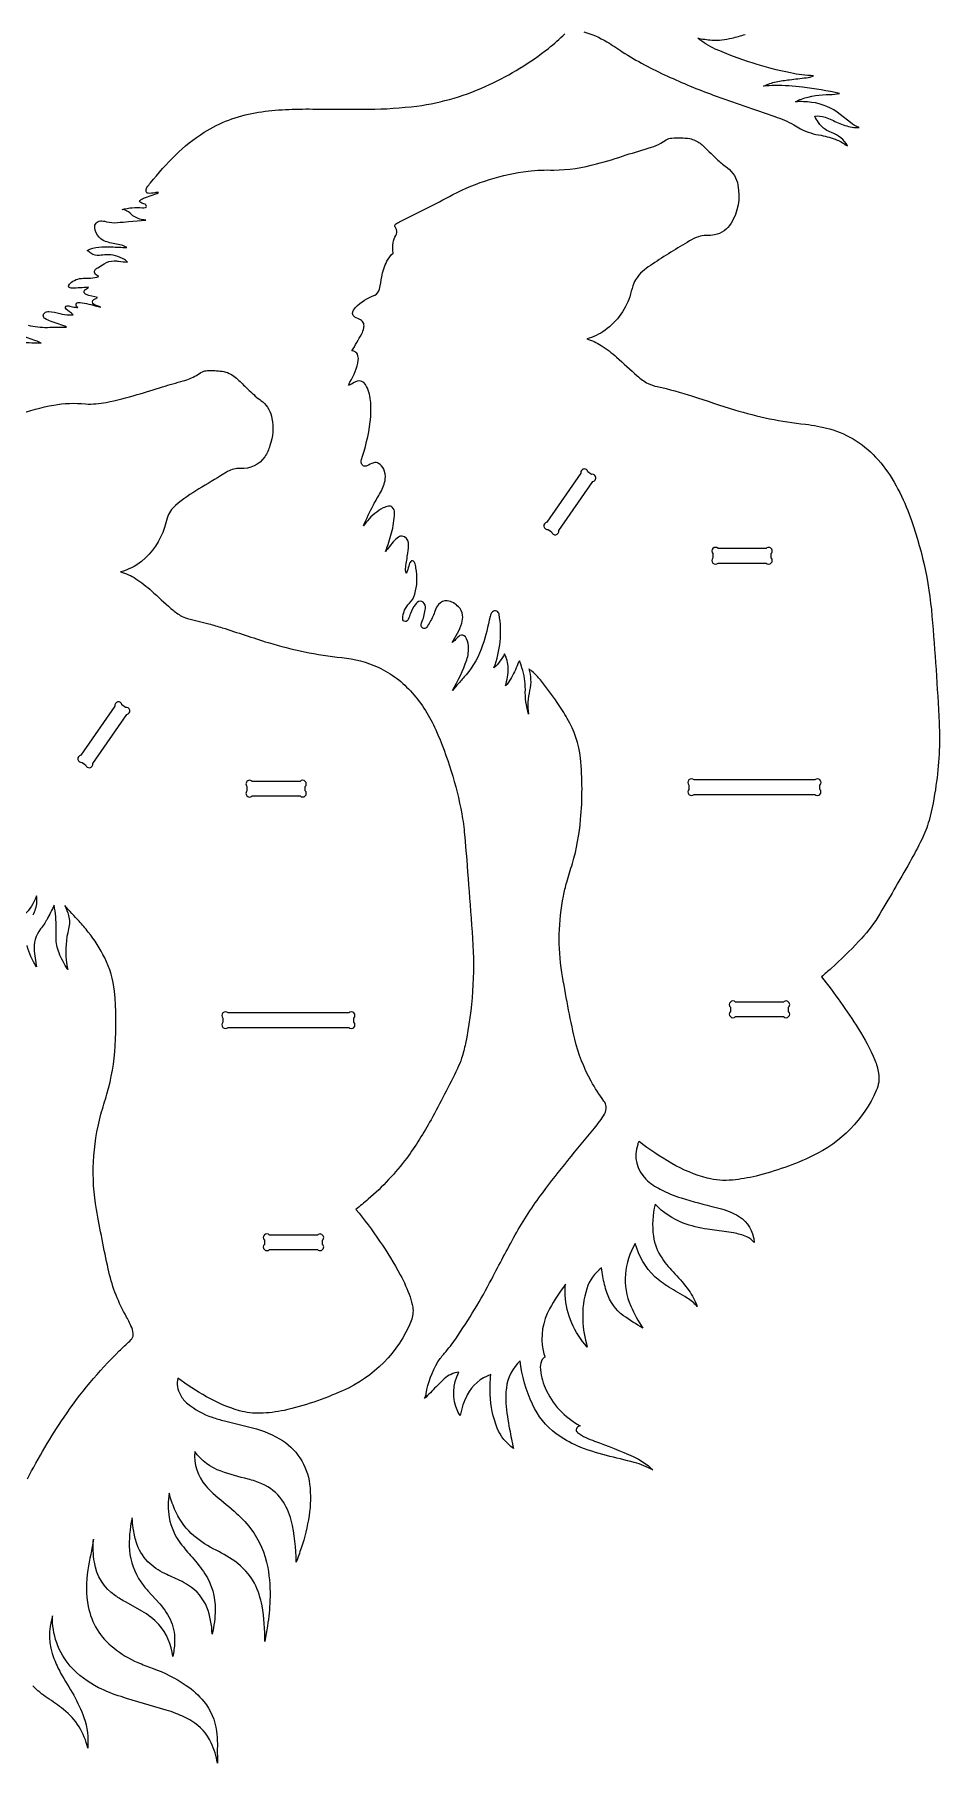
# Model space of a CAD drawing. Extents: x 20.5 to 75.3, y 11.3 to 58.8.
# Drawn here: x 59.76 to 75.29, y 12.73 to 42.4 of the extents above; entities that cross this region are included whole.
import ezdxf

# ---------------------------------------------------------------- set-up
doc = ezdxf.new("R2010")
doc.units = 0
doc.header["$MEASUREMENT"] = 0
doc.layers.get('0').update_dxf_attribs({"linetype": 'CONTINUOUS'})

msp = doc.modelspace()

# ---------------------------------------------------------------- linework, layer by layer
for points in [[(69.189, 42.443, -0.068955), (69.584, 42.272, -0.011762), (69.85, 42.101, 0.035064), (70.624, 41.683, 0.020584), (71.412, 41.358, 0.005771), (72.468, 40.989, -0.041071), (72.793, 40.849, -0.005465), (72.912, 40.777, 0.085659), (73.266, 40.667, -0.045794), (73.539, 40.585, -0.056107), (73.715, 40.485, 0.194944), (73.441, 40.713, -0.035562), (73.34, 40.764, -0.096281), (73.218, 40.887, -0.02853), (73.153, 40.996, -0.11021), (73.332, 40.975, -0.030312), (73.556, 40.88, 0.053777), (73.794, 40.807, 0.047181), (73.916, 40.798, -0.07172), (73.766, 40.884), (73.593, 41.024, 0.139602), (73.099, 41.232, 0.051487), (72.823, 41.241, -0.055295), (72.925, 41.288, -0.086417), (73.411, 41.365, 0.046557), (73.581, 41.386, 0.01708), (72.945, 41.493, 0.030831), (72.472, 41.521, 0.017956), (72.274, 41.511, -0.06024), (72.494, 41.584, -0.023435), (72.723, 41.62, -0.0035), (73.007, 41.654, 0.077372), (73.133, 41.689, -0.042001), (72.738, 41.736, -0.050983), (71.447, 42.147, -0.058466), (71.145, 42.333, 0.021741), (71.385, 42.301, 0.075188), (71.733, 42.335, 0.02481), (71.959, 42.398, -0.072462)], [(59.651, 37.406, 0.057308), (59.981, 37.371, -0.007512), (60.31, 37.375, 0.032193), (60.048, 37.471, -0.050166), (59.94, 37.522, -0.542684), (59.935, 37.62, -0.173876), (60.005, 37.641, -0.060255), (60.197, 37.607, 0.035065), (60.353, 37.583, 0.048382), (60.423, 37.588, 0.010354), (60.303, 37.684, -0.660162), (60.32, 37.74, -0.11096), (60.347, 37.741, -0.006423), (60.433, 37.72, -0.093672), (60.476, 37.715, 0.081451), (60.503, 37.71, -0.316278), (60.494, 37.722, -0.44444), (60.483, 37.786, -0.165573), (60.503, 37.795, -0.080795), (60.655, 37.78, -0.013094), (60.801, 37.739, 0.032953), (60.901, 37.717, -0.091483), (60.774, 37.771, -0.540052), (60.778, 37.848), (60.79, 37.856, 0.043819), (60.844, 37.884, -0.035431), (60.646, 37.934, -0.65654), (60.635, 38.023, -0.050727), (60.667, 38.042, 0.072995), (60.689, 38.059, -0.013968), (60.4, 38.042, -0.223771), (60.352, 38.062, -0.253394), (60.349, 38.096, -0.099898), (60.37, 38.125, -0.184001), (60.596, 38.213), (60.724, 38.215, 0.072848), (60.866, 38.243, -0.05514), (60.805, 38.281, -0.38499), (60.8, 38.356, -0.116844), (60.845, 38.391, 0.016398), (60.956, 38.462, -0.145315), (61.127, 38.511, -0.028605), (61.204, 38.507, 0.006036), (61.357, 38.49, 0.075255), (61.305, 38.534, 0.139893), (60.988, 38.618, 0.024444), (60.875, 38.604, -0.175229), (60.729, 38.642, -0.013771), (60.664, 38.692, -0.091588), (60.863, 38.746, -0.031168), (61.077, 38.752, -0.007048), (61.344, 38.74, 0.079337), (61.255, 38.781, 0.004615), (61.023, 38.83, -0.315693), (60.794, 39.081, -0.439987), (60.892, 39.196, -0.108544), (60.994, 39.184, 0.087212), (61.184, 39.169, 0.003123), (61.376, 39.188), (61.67, 39.212, -0.12025), (61.468, 39.272, -0.075889), (61.402, 39.331, 0.14545), (61.265, 39.393, -0.095852), (61.612, 39.421, 0.053544), (61.665, 39.425, 0.51917), (61.672, 39.472, 0.130018), (61.657, 39.484, -0.00709), (61.584, 39.512, -0.097565), (61.561, 39.533, -0.116131), (61.633, 39.589, -0.02783), (61.762, 39.634, 0.019981), (61.891, 39.683, 0.110249), (61.828, 39.682, -0.069357), (61.713, 39.671, -0.254375), (61.676, 39.7, -0.195347), (61.691, 39.773, -0.057062), (61.754, 39.85, -0.030217), (62.178, 40.326, -0.049401), (62.673, 40.719, -0.098063), (63.547, 41.051, -0.03105), (64.009, 41.105, -0.015742), (64.476, 41.118, 0.005027), (65.501, 41.113, 0.026987), (66.326, 41.169, 0.079211), (67.569, 41.538, 0.058894), (68.583, 42.159, 0.023117), (68.866, 42.408, -0.200838)], [(59.548, 37.111, -0.007778), (59.875, 37.101, 0.025224), (59.782, 37.142, -0.007767), (59.527, 37.235, -0.01989)], [(58.88, 35.622, -0.071981), (60.089, 36.037, -0.068852), (60.637, 36.057, 0.061728), (60.99, 36.084, 0.021954), (61.52, 36.216, 0.006392), (61.958, 36.35, -0.008151), (62.314, 36.452, 0.06003), (62.539, 36.547, -0.032588), (62.645, 36.609, -0.10712), (62.728, 36.628, -0.037522), (62.981, 36.618, -0.134122), (63.207, 36.515, -0.025838), (63.37, 36.361, 0.013171), (63.577, 36.169, 0.006556), (63.679, 36.093, -0.173501), (63.836, 35.807, -0.130252), (63.802, 35.341, -0.064095), (63.714, 35.151, -0.271556), (63.293, 34.95, 0.140639), (63.075, 34.895, 0.02408), (63.009, 34.856, -0.005873), (62.58, 34.598, 0.04454), (62.181, 34.314, 0.143078), (62.037, 34.099), (61.991, 33.935, -0.142483), (61.597, 33.354, -0.107568), (61.239, 33.176, -0.074731), (61.499, 33.057, -0.041414), (61.769, 32.849, 0.003966), (62.101, 32.547, 0.034542), (62.263, 32.427, 0.06627), (62.386, 32.374, -0.00482), (62.75, 32.284, -0.008683), (62.981, 32.217, 0.001812), (63.771, 31.961, 0.046736), (65.036, 31.704, -0.079613), (65.662, 31.537, -0.105158), (66.243, 31.098, -0.078644), (66.648, 30.466, -0.057423), (67.095, 29.023, -0.020622), (67.143, 28.666, -0.005826), (67.21, 27.805, -0.00497), (67.28, 26.884, -0.066755), (67.158, 25.08, -0.019603), (67.092, 24.828, -0.028472), (67.022, 24.653, -0.010848), (66.567, 23.772, -0.029437), (66.15, 23.116, -0.05355), (65.489, 22.41, -0.012654), (65.277, 22.234, -0.0471), (66.04, 21.112, -0.038332), (66.207, 20.733, -0.03405), (66.253, 20.556, -0.126307), (66.227, 20.324, -0.196517), (65.049, 19.123, -0.049886), (64.046, 18.786, -0.043864), (63.636, 18.736, -0.066394), (63.278, 18.778, -0.055335), (62.713, 19.02, -0.035941), (62.219, 19.341, 0.188419), (62.264, 19.052, 0.095335), (62.39, 18.899, 0.091162), (62.81, 18.669, 0.0233), (63.02, 18.606), (63.436, 18.506, -0.069603), (63.965, 18.3, -0.235008), (64.483, 17.517, -0.069206), (64.474, 16.979, -0.042928), (64.338, 16.424, -0.009731), (64.253, 16.18, 0.060626), (64.166, 16.899, 0.085043), (64.005, 17.252, 0.138828), (63.664, 17.527, 0.034457), (63.427, 17.605, -0.018131), (62.963, 17.741, -0.147831), (62.51, 18.078, 0.206595), (62.702, 17.492, 0.036195), (62.824, 17.365, 0.007145), (63.185, 17.059, -0.045577), (63.47, 16.758, -0.118243), (63.763, 16.089, -0.059597), (63.801, 15.526, -0.029296), (63.759, 15.089, -0.010677), (63.713, 14.82, 0.049557), (63.666, 15.431, 0.070594), (63.535, 15.82, 0.121184), (63.197, 16.197, 0.033129), (62.829, 16.411, -0.064718), (62.452, 16.671, -0.103541), (62.166, 17.089, -0.043959), (62.072, 17.367, 0.082436), (62.071, 16.947, 0.116923), (62.268, 16.503, 0.029244), (62.467, 16.265, -0.031227), (62.686, 15.981, -0.147721), (62.861, 15.367, -0.05873), (62.81, 14.948, 0.081589), (62.719, 15.406, 0.158965), (62.404, 15.783, 0.035336), (62.254, 15.867, -0.002127), (61.999, 15.984, -0.081426), (61.706, 16.188, -0.120071), (61.507, 16.528, -0.046994), (61.454, 16.766, -0.020183), (61.437, 16.939, 0.074674), (61.39, 16.383, 0.131918), (61.587, 15.842, 0.034207), (61.708, 15.687), (61.909, 15.464, -0.083822), (62.107, 15.159, -0.108858), (62.164, 14.799, -0.050568), (62.132, 14.562, 0.157879), (61.894, 15.113, 0.070515), (61.603, 15.341), (61.331, 15.492, -0.013738), (61.148, 15.605, -0.205022), (60.788, 16.18, -0.063057), (60.773, 16.576, 0.004937), (60.678, 16.05, 0.085229), (60.682, 15.419, 0.181287), (61.119, 14.71, 0.069695), (61.535, 14.46, 0.021201), (61.78, 14.363, -0.060286), (62.365, 14.067, -0.065957), (62.669, 13.789, -0.138359), (62.884, 13.282, -0.036234), (62.899, 13.064, 0.009065), (62.901, 12.73, 0.066705), (62.794, 13.083, 0.142917), (62.459, 13.454, 0.046282), (62.187, 13.586, 0.019837), (62.019, 13.644, -0.001958), (61.245, 13.873, -0.035889), (60.86, 14.027, -0.092136), (60.374, 14.395, -0.184389), (60.068, 15.258, 0.171705), (60.094, 14.526, 0.037848), (60.209, 14.278, 0.003909), (60.433, 13.897, -0.044942), (60.608, 13.517, -0.09987), (60.673, 12.987, 0.178407), (60.259, 13.652, 0.028931), (59.978, 13.852, -0.047913), (59.73, 14.059, -0.122834)], [(59.737, 27.287, 0.089274), (59.801, 27.505, 0.071182), (59.794, 27.613, -0.124901), (59.582, 27.29, 0.151213)], [(59.639, 17.609, -0.028625), (60.267, 18.67, -0.049406), (61.216, 19.806, -0.009762), (61.398, 19.975, 0.127198), (61.453, 20.061, 0.086627), (61.456, 20.105, 0.077588), (61.415, 20.239, 0.020249), (61.314, 20.436, -0.073197), (61.025, 21.212, -0.007607), (60.823, 22.231, -0.109165), (60.9, 23.866, -0.008115), (61.004, 24.211, 0.057371), (61.144, 25.041, 0.041423), (61.132, 25.979, 0.091315), (60.965, 26.551, 0.057991), (60.684, 26.994, 0.014112), (60.525, 27.179, 0.002838), (60.278, 27.448, -0.047714), (60.346, 27.28, -0.113202), (60.346, 27.048, 0.092847), (60.306, 26.513, 0.020859), (60.331, 26.349, -0.040926), (60.181, 26.637, -0.087052), (60.13, 26.898, -0.019655), (60.132, 27.06, 0.055719), (60.096, 27.453, -0.006523), (59.975, 27.211, -0.045751), (59.865, 27.048, 0.191273), (59.755, 26.667, 0.024496), (59.777, 26.506, -0.011113), (59.793, 26.399, -0.093331), (59.634, 26.762, -0.133461)]]:
    msp.add_lwpolyline(points, format="xyb")
for points in [[(69.314, 24.434, -0.06569), (69.036, 25.155, -0.010887), (68.916, 25.726, -0.004146), (68.812, 26.301, -0.088842), (68.841, 27.612, -0.015582), (68.896, 27.85, -0.011071), (68.995, 28.17, 0.050407), (69.135, 28.928, 0.04833), (69.132, 29.979, 0.105291), (68.906, 30.66, 0.025553), (68.735, 30.931, 0.013144), (68.463, 31.3, 0.044048), (68.325, 31.448, 0.036336), (68.244, 31.509, -0.138469), (68.26, 31.142, 0.097034), (68.241, 30.735, -0.080498), (68.186, 31.156, 0.079782), (68.128, 31.529, 0.015371), (68.087, 31.648, 0.062449), (68.057, 31.598, -0.047266), (67.929, 31.331, -0.039842), (67.844, 31.217, 0.081357), (67.892, 31.527, 0.107277), (67.829, 31.771, -0.101739), (67.646, 31.527, 0.134055), (67.736, 32.447, 0.188855), (67.695, 32.503, 0.282733), (67.622, 32.49, 0.154046), (67.58, 32.407, -0.026035), (67.452, 31.915, -0.102567), (67.168, 31.409, -0.011598), (67.038, 31.26, 0.011975), (66.935, 31.139, 0.046165), (67.181, 31.665, 0.09403), (67.21, 31.904, 0.108815), (67.157, 32.06, 0.39118), (67.064, 32.083, 0.102701), (66.988, 32.012, -0.110187), (66.928, 31.963, 0.064624), (67.094, 32.292, 0.096419), (67.109, 32.434, 0.169259), (67.038, 32.575, 0.163102), (66.846, 32.68, 0.255609), (66.697, 32.616, 0.10099), (66.637, 32.512, -0.066628), (66.546, 32.311, -0.055087), (66.489, 32.223, -0.343118), (66.427, 32.208, -0.343118), (66.397, 32.264, -0.075693), (66.416, 32.329, 0.067967), (66.471, 32.549, 0.22944), (66.434, 32.653, 0.378109), (66.329, 32.649, 0.078545), (66.299, 32.616, 0.070792), (66.215, 32.461, -0.018432), (66.175, 32.358, -0.258034), (66.126, 32.322, -0.407946), (66.082, 32.371, -0.198909), (66.197, 32.636, 0.127167), (66.288, 32.792, 0.123317), (66.307, 33.244, 0.067824), (66.285, 33.335, 0.370073), (66.234, 33.362, 0.234616), (66.192, 33.304, -0.02485), (66.159, 33.187, -0.052612), (66.14, 33.152, -0.089556), (66.132, 33.257, -0.003414), (66.17, 33.496, 0.03899), (66.178, 33.672, 0.364736), (66.073, 33.789, 0.175442), (66.011, 33.773, 0.060973), (65.919, 33.691, 0.012752), (65.831, 33.581, -0.022678), (65.786, 33.527, 0.024118), (65.89, 33.843, 0.053601), (65.94, 34.186, 0.228228), (65.902, 34.286, 0.208772), (65.838, 34.303, 0.079765), (65.745, 34.271, 0.102462), (65.477, 34.053, 0.016614), (65.407, 33.966, -0.019217), (65.578, 34.326, -0.004645), (65.7, 34.536, 0.100821), (65.782, 34.771, 0.119403), (65.756, 34.937, 0.148453), (65.667, 35.037, 0.204397), (65.584, 35.045, 0.030277), (65.464, 34.994, -0.208878), (65.413, 34.991, -0.208878), (65.376, 35.027, -0.153873), (65.369, 35.081, -0.058118), (65.39, 35.162, 0.059372), (65.532, 35.836, 0.041956), (65.529, 36.117, 0.093538), (65.443, 36.39, 0.34463), (65.299, 36.448, 0.054615), (65.248, 36.426), (65.199, 36.398, -0.053806), (65.149, 36.376, -0.047522), (65.173, 36.431, 0.098297), (65.319, 36.808, 0.132776), (65.303, 36.909, 0.179169), (65.244, 36.962, 0.097278), (65.21, 36.966, -0.004084), (65.377, 37.258, 0.06736), (65.414, 37.361, 0.101896), (65.412, 37.435, 0.162656), (65.356, 37.5, 0.024845), (65.26, 37.548, -0.236126), (65.221, 37.61, -0.201591), (65.271, 37.712, -0.106679), (65.6, 37.923, 0.215443), (65.685, 38.029, 0.003404), (65.72, 38.239, -0.071608), (65.811, 38.506, -0.069763), (65.915, 38.645, -0.044048), (65.916, 38.824, -0.099439), (65.961, 38.949, 0.183112), (65.976, 39.048, 0.087319), (65.949, 39.092, -0.347919), (65.958, 39.14, -0.045668), (66.024, 39.181, 0.012881), (66.942, 39.648, -0.08944), (68.233, 40.053, -0.034141), (68.673, 40.07, 0.064957), (69.409, 40.175, 0.014326), (69.917, 40.329, -0.004124), (70.35, 40.461, 0.055289), (70.514, 40.532), (70.604, 40.589, -0.108947), (70.701, 40.619, -0.073204), (71.009, 40.609, -0.109023), (71.187, 40.529, -0.028115), (71.257, 40.471, 0.005823), (71.492, 40.24, 0.032127), (71.657, 40.109, -0.187555), (71.836, 39.81, -0.183833), (71.718, 39.156, -0.201106), (71.435, 38.956, -0.062723), (71.29, 38.95, 0.08175), (71.157, 38.926, 0.04977), (71.003, 38.853, 0.013125), (70.368, 38.458, 0.022185), (70.229, 38.357, 0.052387), (70.109, 38.234, 0.062825), (70.05, 38.13, 0.031512), (69.993, 37.944, -0.163194), (69.554, 37.32, -0.0903), (69.239, 37.173, -0.074783), (69.488, 37.061, -0.043032), (69.751, 36.862, -0.003744), (70.106, 36.539, 0.068384), (70.294, 36.408, 0.05278), (70.451, 36.354, -0.025804), (71.053, 36.191, 0.004635), (71.776, 35.957, 0.047775), (72.995, 35.708, -0.036943), (73.41, 35.628, -0.14565), (74.242, 35.097, -0.059508), (74.551, 34.654, -0.037968), (74.775, 34.163, -0.069606), (75.166, 32.417, -0.009879), (75.289, 30.584, -0.048453), (75.235, 29.509, -0.03163), (75.117, 28.908, -0.040318), (74.991, 28.583, -0.014171), (74.785, 28.192, -0.006826), (74.238, 27.251, -0.057109), (73.908, 26.833, -0.019994), (73.438, 26.37, -0.013954), (73.269, 26.228, -0.021882), (73.901, 25.34, -0.040794), (74.186, 24.796, -0.058042), (74.251, 24.572, -0.138605), (74.211, 24.274, -0.179849), (73.118, 23.152, -0.049162), (72.146, 22.807, -0.031173), (71.741, 22.737, -0.07839), (71.31, 22.768, -0.06312), (70.699, 23.025, -0.037258), (70.138, 23.401, 0.09414), (70.116, 23.35, 0.296446), (70.257, 22.753, 0.077996), (70.503, 22.579, 0.043668), (70.861, 22.431, 0.017347), (71.461, 22.269, -0.059461), (71.81, 22.14, -0.222887), (72.102, 21.755, -0.034159), (72.115, 21.668, 0.112445), (71.989, 21.763, 0.068533), (71.758, 21.83), (71.314, 21.893, -0.047507), (70.898, 22, -0.109334), (70.413, 22.322, 0.091767), (70.384, 21.776, 0.11352), (70.533, 21.396, 0.050492), (70.754, 21.13, -0.032384), (70.991, 20.845, -0.064147), (71.137, 20.568, 0.073199), (70.963, 20.714, 0.004543), (70.648, 20.901, -0.043892), (70.41, 21.08, -0.13931), (70.074, 21.65, 0.244152), (69.996, 20.575, 0.044219), (70.201, 20.199, -0.023297), (69.87, 20.411, -0.154603), (69.586, 20.809, -0.046139), (69.518, 21.083, -0.009541), (69.495, 21.233, 0.156998), (69.241, 20.874, 0.08944), (69.172, 20.343, 0.065933), (69.25, 19.873, -0.171443), (68.87, 20.762, -0.03931), (68.876, 20.952, 0.035161), (68.602, 20.531, 0.175584), (68.49, 19.814, 0.030615), (68.523, 19.697, 0.215761), (68.477, 19.658, 0.139565), (68.443, 19.531, 0.09923), (68.527, 19.171, 0.170994), (69.127, 18.522, 0.100707), (69.071, 18.486, 0.35051), (69.067, 18.424, 0.085164), (69.082, 18.407, 0.063986), (69.222, 18.321, 0.020839), (69.375, 18.259, -0.018316), (70.039, 17.993, -0.091611), (70.374, 17.764, 0.055069), (70.057, 17.891, 0.009633), (69.579, 18.009, -0.035413), (69.077, 18.176, -0.054481), (68.716, 18.382, -0.123755), (68.309, 18.89, -0.089944), (68.1, 19.636, 0.18313), (67.86, 19.168, 0.054571), (67.854, 18.907, 0.031856), (67.915, 18.462, 0.003644), (67.982, 18.131, -0.137799), (67.704, 18.482, -0.090841), (67.583, 19.057, -0.03667), (67.593, 19.4, 0.198854), (67.189, 19.05, 0.078282), (67.07, 18.698, -0.121729), (67.025, 18.768, -0.230611), (67.044, 19.443, 0.147883), (66.794, 19.328, 0.029766), (66.654, 19.19, -0.004321), (66.456, 18.989, 0.121354), (66.484, 19.07, -0.098234), (66.685, 19.617, -0.042091), (66.8, 19.769, 0.032219), (66.991, 20.014, 0.02933), (67.608, 21.039, -0.005627), (68.011, 21.796, -0.033628), (68.484, 22.521, -0.011553), (68.917, 23.075, -0.001895), (69.374, 23.63, 0.035466), (69.545, 23.871, 0.163947), (69.575, 23.998, 0.117228), (69.534, 24.094, -0.028096)], [(69.138, 34.867), (68.555, 34.027, 1), (68.577, 33.904), (68.637, 33.862, 1), (68.76, 33.884), (69.344, 34.725, 1), (69.321, 34.848), (69.261, 34.89, 1)], [(71.496, 33.327), (72.319, 33.327, 1), (72.407, 33.416), (72.407, 33.489, 1), (72.319, 33.577), (71.496, 33.577, 1), (71.407, 33.489), (71.407, 33.416, 1)], [(61.138, 30.87), (60.555, 30.029, 1), (60.577, 29.906), (60.637, 29.865, 1), (60.76, 29.887), (61.344, 30.727, 1), (61.321, 30.85), (61.261, 30.892, 1)], [(63.496, 29.33), (64.319, 29.33, 1), (64.407, 29.418), (64.407, 29.491, 1), (64.319, 29.58), (63.496, 29.58, 1), (63.407, 29.491), (63.407, 29.418, 1)], [(71.082, 29.355), (73.155, 29.355, 1), (73.243, 29.443), (73.243, 29.516, 1), (73.155, 29.605), (71.082, 29.605, 1), (70.993, 29.516), (70.993, 29.443, 1)], [(63.082, 25.357), (65.155, 25.357, 1), (65.243, 25.445), (65.243, 25.519, 1), (65.155, 25.607), (63.082, 25.607, 1), (62.993, 25.519), (62.993, 25.445, 1)], [(71.795, 25.543), (72.618, 25.543, 1), (72.706, 25.631), (72.706, 25.704, 1), (72.618, 25.793), (71.795, 25.793, 1), (71.706, 25.704), (71.706, 25.631, 1)], [(63.795, 21.545), (64.618, 21.545, 1), (64.706, 21.634), (64.706, 21.707, 1), (64.618, 21.795), (63.795, 21.795, 1), (63.706, 21.707), (63.706, 21.634, 1)]]:
    msp.add_lwpolyline(points, format="xyb", close=True)

doc.saveas('drawing.dxf')
